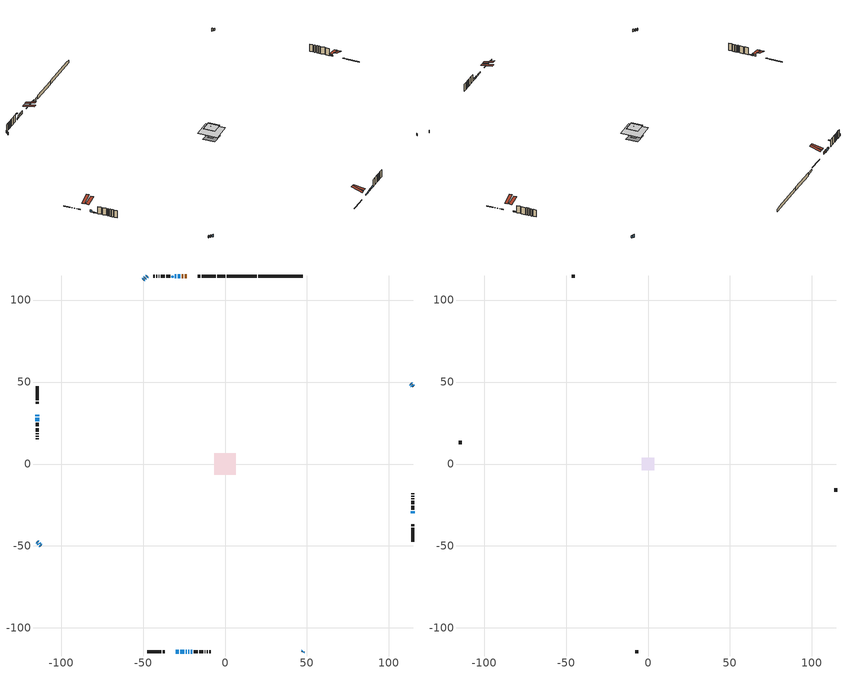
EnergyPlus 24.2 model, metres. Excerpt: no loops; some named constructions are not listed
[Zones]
conditioned space
 floor outside (Floor1 construction): -0.94,-0.94 -0.94,0.94 0.94,0.94 0.94,-0.94 z0.61
 floor outside (Floor2 construction): -0.65,-0.65 -0.65,0.65 0.65,0.65 0.65,-0.65 z0.61
 floor outside (Floor3 construction): -0.5,-0.5 -0.5,0.5 0.5,0.5 0.5,-0.5 z0.61
 floor adiabatic (AdiabaticFloorConstruction): -6.41,-6.41 -6.41,6.41 6.41,6.41 6.41,-6.41 z3.05
 floor foundation (Slab1 construction): -3.98,-3.98 -3.98,3.98 3.98,3.98 3.98,-3.98 z-1.7
 floor foundation (Slab1 construction 1): -3.26,-3.26 -3.26,3.26 3.26,3.26 3.26,-3.26 z-1.7
 floor foundation (Slab1 construction 2): -1.68,-1.68 -1.68,1.68 1.68,1.68 1.68,-1.68 z-1.01
 wall outside (RimJoist1 construction): -5.74,114.64 -14.32,114.64 / -47.49,-114.64 -38.91,-114.64 / -114.64,47.49 -114.64,38.91 / 114.64,-47.49 114.64,-38.91 z0.61:0.91
 wall outside (RimJoist3 construction): -15.24,114.64 -16.6,114.64 / -37.98,-114.64 -36.63,-114.64 / -114.64,37.98 -114.64,36.63 / 114.64,-37.98 114.64,-36.63 z0.61:0.91
 wall outside (AdiabaticWallConstruction 1): -23.2,114.64 -24.49,114.64 / -25.42,114.64 -26.35,114.64 z0.61:2.64
 wall outside (AdiabaticWallConstruction): 114.64,47.48 114.19,47.93 z0.61:2.06; -114.64,30.03 -114.64,29 / -20.88,-114.64 -19.85,-114.64 z0.61:2.13; -47.48,114.64 -47.86,114.26 / -114.64,-47.48 -114.33,-47.79 / -48.52,113.61 -48.83,113.3 / 47.48,-114.64 47.86,-114.26 / -113.68,-48.45 -113.3,-48.83 / -112.64,-49.48 -112.26,-49.86 z0.61:2.14; -49.48,112.64 -49.86,112.27 / 113.54,48.59 113.16,48.97 / -27.27,114.64 -28.8,114.64 z0.61:2.46; -29.73,114.64 -30.71,114.64 z0.61:1.6; -30.03,-114.64 -28.18,-114.64 / 114.64,-30.03 114.64,-28.78 z0.61:1.4; -27.25,-114.64 -24.78,-114.64 z0.61:1.63; -114.64,28.07 -114.64,26.09 z0.61:1.09; -23.86,-114.64 -23.3,-114.64 z0.61:1.78; -22.37,-114.64 -21.81,-114.64 z0.61:1.83
 wall outside (Wall1 construction): -33.51,114.64 -35.8,114.64 / -18.92,-114.64 -16.64,-114.64 / -114.64,25.16 -114.64,22.88 / 114.64,-27.86 114.64,-25.57 z0.61:5.49
 wall outside (Wall2 construction): -36.73,114.64 -39.08,114.64 / -15.71,-114.64 -13.35,-114.64 / -114.64,21.95 -114.64,19.59 / 114.64,-24.64 114.64,-22.29 z0.61:5.49
 wall outside (Wall3 construction): -40.01,114.64 -40.4,114.64 / -12.42,-114.64 -12.04,-114.64 / -114.64,18.66 -114.64,18.28 / 114.64,-21.36 114.64,-20.97 z0.61:5.49
 wall outside (Wall4 construction): -41.33,114.64 -41.97,114.64 / -11.11,-114.64 -10.46,-114.64 / -114.64,17.35 -114.64,16.7 / 114.64,-20.04 114.64,-19.4 z0.61:5.49
 wall outside (Wall5 construction): -42.9,114.64 -43.63,114.64 / -9.53,-114.64 -8.8,-114.64 / -114.64,15.77 -114.64,15.04 / 114.64,-18.47 114.64,-17.74 z0.61:5.49
 wall foundation (FoundationWall1 construction): 20.21,114.64,-1.7 20.21,114.64,0.61 44.76,114.64,0.61 44.76,114.64,0.26 47.49,114.64,0.26 47.49,114.64,-1.7
 wall foundation (FoundationWall2 construction): 19.28,114.64 0.99,114.64 z-1.7:0.61
 wall foundation (FoundationWall3 construction): 0.07,114.64 -4.81,114.64 z-1.01:0.16
 window (WindowConstruction): 114.64,47.49 114.19,47.93 z0.61:2.06
 window (WindowConstruction 6): -114.64,30.03 -114.64,29 z0.61:2.13
 window (WindowConstruction 7): -47.49,114.64 -47.86,114.26 z0.61:2.13
 window (WindowConstruction 8): -114.64,-47.49 -114.33,-47.79 z0.61:2.13
 window (WindowConstruction 9): -48.52,113.61 -48.83,113.3 z0.61:2.13
 window (WindowConstruction 10): -49.48,112.64 -49.86,112.27 z0.61:2.46
 window (WindowConstruction 11): 113.53,48.59 113.16,48.97 z0.61:2.46
 window (WindowConstruction 12): -27.27,114.64 -28.8,114.64 z0.61:2.46
 window (WindowConstruction 13): -29.73,114.64 -30.71,114.64 z0.61:1.59
 window (WindowConstruction 14): -30.03,-114.64 -28.18,-114.64 z0.61:1.4
 window (WindowConstruction 15): 114.64,-30.03 114.64,-28.79 z0.61:1.4
 window (WindowConstruction 1): -27.25,-114.64 -24.79,-114.64 z0.61:1.62
 window (WindowConstruction 18): -114.64,28.07 -114.64,26.09 z0.61:1.09
 window (WindowConstruction 16): -23.86,-114.64 -23.3,-114.64 z0.61:1.78
 window (WindowConstruction 17): -22.37,-114.64 -21.81,-114.64 z0.61:1.83
 window (WindowConstruction 2): 47.49,-114.64 47.86,-114.26 z0.61:2.13
 window (WindowConstruction 3): -113.68,-48.45 -113.3,-48.83 z0.61:2.13
 window (WindowConstruction 4): -112.64,-49.48 -112.27,-49.86 z0.61:2.13
 window (WindowConstruction 5): -20.88,-114.64 -19.85,-114.64 z0.61:2.13
 door (Door): -23.2,114.64 -24.49,114.64 z0.61:2.64
 door (Door 1): -25.42,114.64 -26.35,114.64 z0.61:2.64
 ceiling adiabatic (AdiabaticFloorConstruction): 6.41,-6.41 6.41,6.41 -6.41,6.41 -6.41,-6.41 z3.05
 roof outside (Roof4 construction): -0.86,0.86 -0.86,-0.86 0.86,-0.86 0.86,0.86 z5.49
 roof outside (AdiabaticRoofConstruction): -32.58,114.64,5.49 -32.58,113.74,5.79 -31.64,113.74,5.79 -31.64,114.64,5.49
 skylight (SkylightConstruction): -32.58,114.64,5.49 -32.58,113.75,5.78 -31.64,113.75,5.78 -31.64,114.64,5.49
attic - vented
 floor to conditioned space (Floor4 construction Reversed): -3.55,-3.55 -3.55,3.55 3.55,3.55 3.55,-3.55 z5.49
 floor to conditioned space (Floor5 construction Reversed): -0.71,-0.71 -0.71,0.71 0.71,0.71 0.71,-0.71 z5.49
 floor to conditioned space (Floor6 construction Reversed): -3.88,-3.88 -3.88,3.88 3.88,3.88 3.88,-3.88 z5.49
 wall outside (Wall6 construction): -44.56,114.64 -46.56,114.64 / -7.87,-114.64 -5.88,-114.64 / -114.64,14.11 -114.64,12.12 / 114.64,-16.81 114.64,-14.81 z0.61:5.49
 roof outside (Roof1 construction): -19.39,114.64,5.49 -19.39,107.59,7.84 -17.53,107.59,7.84 -17.53,114.64,5.49; -33.84,-114.64,5.49 -33.84,-107.59,7.84 -35.7,-107.59,7.84 -35.7,-114.64,5.49; -114.64,33.84,5.49 -107.59,33.84,7.84 -107.59,35.7,7.84 -114.64,35.7,5.49; 114.64,-33.84,5.49 107.59,-33.84,7.84 107.59,-35.7,7.84 114.64,-35.7,5.49
 roof outside (Roof3 construction): -22.27,114.64,5.49 -22.27,106.94,6.77 -20.32,106.94,6.77 -20.32,114.64,5.49; -30.96,-114.64,5.49 -30.96,-106.94,6.77 -32.91,-106.94,6.77 -32.91,-114.64,5.49; -114.64,30.96,5.49 -106.94,30.96,6.77 -106.94,32.91,6.77 -114.64,32.91,5.49; 114.64,-30.96,5.49 106.94,-30.96,6.77 106.94,-32.91,6.77 114.64,-32.91,5.49
[Construction]
Floor4 construction: ceiling loosefill ins, ceiling stud and cavity, gypsum board 1
Floor5 construction: ceiling loosefill ins 1, ceiling stud and cavity 1, gypsum board 1
Floor6 construction: ceiling loosefill ins, ceiling stud and cavity 2, gypsum board 1
[EnergyManagementSystem:Program]
component_loads_program: Set loads_htg_walls = 0; Set loads_htg_rim_joists = 0; Set loads_htg_foundation_walls = 0; Set loads_htg_floors = 0; Set loads_htg_slabs = 0; Set loads_htg_ceilings = 0; Set loads_htg_roofs = 0; Set loads_htg_windows_conduction = 0; Set loads_htg_windows_solar = 0; Set loads_htg_doors = 0; Set loads_htg_skylights_conduction = 0; Set loads_htg_skylights_solar = 0; Set loads_htg_internal_mass = 0; Set loads_htg_intgains = 0; Set loads_htg_lighting = 0; Set loads_htg_infil = 0; Set loads_htg_mechvent = 0; Set loads_htg_natvent = 0; Set loads_htg_whf = 0; Set loads_htg_ducts = 0; Set loads_clg_walls = 0; Set loads_clg_rim_joists = 0; Set loads_clg_foundation_walls = 0; Set loads_clg_floors = 0; Set loads_clg_slabs = 0; Set loads_clg_ceilings = 0; Set loads_clg_roofs = 0; Set loads_clg_windows_conduction = 0; Set loads_clg_windows_solar = 0; Set loads_clg_doors = 0; Set loads_clg_skylights_conduction = 0; Set loads_clg_skylights_solar = 0; Set loads_clg_internal_mass = 0; Set loads_clg_intgains = 0; Set loads_clg_lighting = 0; Set loads_clg_infil = 0; Set loads_clg_mechvent = 0; Set loads_clg_natvent = 0; Set loads_clg_whf = 0; Set loads_clg_ducts = 0; Set hr_walls = 0; Set hr_walls = hr_walls + s_conv_23 + s_ig_23 + s_sol_23 + s_lgt_23 + s_surf_23; Set hr_walls = hr_walls + s_conv_24 + s_ig_24 + s_sol_24 + s_lgt_24 + s_surf_24; Set hr_walls = hr_walls + s_conv_25 + s_ig_25 + s_sol_25 + s_lgt_25 + s_surf_25; Set hr_walls = hr_walls + s_conv_26 + s_ig_26 + s_sol_26 + s_lgt_26 + s_surf_26; Set hr_walls = hr_walls + s_conv_27 + s_ig_27 + s_sol_27 + s_lgt_27 + s_surf_27; Set hr_walls = hr_walls + s_conv_28 + s_ig_28 + s_sol_28 + s_lgt_28 + s_surf_28; Set hr_walls = hr_walls + s_conv_29 + s_ig_29 + s_sol_29 + s_lgt_29 + s_surf_29; Set hr_walls = hr_walls + s_conv_30 + s_ig_30 + s_sol_30 + s_lgt_30 + s_surf_30; Set hr_walls = hr_walls + s_conv_31 + s_ig_31 + s_sol_31 + s_lgt_31 + s_surf_31; Set hr_walls = hr_walls + s_conv_32 + s_ig_32 + s_sol_32 + s_lgt_32 + s_surf_32; Set hr_walls = hr_walls + s_conv_33 + s_ig_33 + s_sol_33 + s_lgt_33 + s_surf_33; Set hr_walls = hr_walls + s_conv_34 + s_ig_34 + s_sol_34 + s_lgt_34 + s_surf_34; Set hr_walls = hr_walls + s_conv_35 + s_ig_35 + s_sol_35 + s_lgt_35 + s_surf_35; Set hr_walls = hr_walls + s_conv_36 + s_ig_36 + s_sol_36 + s_lgt_36 + s_surf_36; Set hr_walls = hr_walls + s_conv_37 + s_ig_37 + s_sol_37 + s_lgt_37 + s_surf_37; Set hr_walls = hr_walls + s_conv_38 + s_ig_38 + s_sol_38 + s_lgt_38 + s_surf_38; Set hr_walls = hr_walls + s_conv_39 + s_ig_39 + s_sol_39 + s_lgt_39 + s_surf_39; Set hr_walls = hr_walls + s_conv_40 + s_ig_40 + s_sol_40 + s_lgt_40 + s_surf_40; Set hr_walls = hr_walls + s_conv_41 + s_ig_41 + s_sol_41 + s_lgt_41 + s_surf_41; Set hr_walls = hr_walls + s_conv_42 + s_ig_42 + s_sol_42 + s_lgt_42 + s_surf_42; Set hr_rim_joists = 0; Set hr_rim_joists = hr_rim_joists + s_conv_11 + s_ig_11 + s_sol_11 + s_lgt_11 + s_surf_11; Set hr_rim_joists = hr_rim_joists + s_conv_12 + s_ig_12 + s_sol_12 + s_lgt_12 + s_surf_12; Set hr_rim_joists = hr_rim_joists + s_conv_13 + s_ig_13 + s_sol_13 + s_lgt_13 + s_surf_13; Set hr_rim_joists = hr_rim_joists + s_conv_14 + s_ig_14 + s_sol_14 + s_lgt_14 + s_surf_14; Set hr_rim_joists = hr_rim_joists + s_conv_15 + s_ig_15 + s_sol_15 + s_lgt_15 + s_surf_15; Set hr_rim_joists = hr_rim_joists + s_conv_16 + s_ig_16 + s_sol_16 + s_lgt_16 + s_surf_16; Set hr_rim_joists = hr_rim_joists + s_conv_17 + s_ig_17 + s_sol_17 + s_lgt_17 + s_surf_17; Set hr_rim_joists = hr_rim_joists + s_conv_18 + s_ig_18 + s_sol_18 + s_lgt_18 + s_surf_18; Set hr_foundation_walls = 0; Set hr_foundation_walls = hr_foundation_walls + s_conv_6 + s_ig_6 + s_sol_6 + s_lgt_6 + s_surf_6; Set hr_foundation_walls = hr_foundation_walls + s_conv_7 + s_ig_7 + s_sol_7 + s_lgt_7 + s_surf_7; Set hr_foundation_walls = hr_foundation_walls + s_conv_8 + s_ig_8 + s_sol_8 + s_lgt_8 + s_surf_8; Set hr_floors = 0; Set hr_floors = hr_floors + s_conv + s_ig + s_sol + s_lgt + s_surf; Set hr_floors = hr_floors + s_conv_1 + s_ig_1 + s_sol_1 + s_lgt_1 + s_surf_1; Set hr_floors = hr_floors + s_conv_2 + s_ig_2 + s_sol_2 + s_lgt_2 + s_surf_2; Set hr_slabs = 0; Set hr_slabs = hr_slabs + s_conv_20 + s_ig_20 + s_sol_20 + s_lgt_20 + s_surf_20; Set hr_slabs = hr_slabs + s_conv_21 + s_ig_21 + s_sol_21 + s_lgt_21 + s_surf_21; Set hr_slabs = hr_slabs + s_conv_22 + s_ig_22 + s_sol_22 + s_lgt_22 + s_surf_22; Set hr_ceilings = 0; Set hr_ceilings = hr_ceilings + s_conv_3 + s_ig_3 + s_sol_3 + s_lgt_3 + s_surf_3; Set hr_ceilings = hr_ceilings + s_conv_4 + s_ig_4 + s_sol_4 + s_lgt_4 + s_surf_4; Set hr_ceilings = hr_ceilings + s_conv_5 + s_ig_5 + s_sol_5 + s_lgt_5 + s_surf_5; Set hr_roofs = 0; Set hr_roofs = hr_roofs + s_conv_19 + s_ig_19 + s_sol_19 + s_lgt_19 + s_surf_19; Set hr_windows_conduction = 0; Set hr_windows_conduction = hr_windows_conduction + ss_conv_2; Set hr_windows_conduction = hr_windows_conduction + ss_ig_2; Set hr_windows_conduction = hr_windows_conduction + ss_surf_2; Set hr_windows_conduction = hr_windows_conduction + ss_conv_3; Set hr_windows_conduction = hr_windows_conduction + ss_ig_3; Set hr_windows_conduction = hr_windows_conduction + ss_surf_3; Set hr_windows_conduction = hr_windows_conduction + ss_conv_4; Set hr_windows_conduction = hr_windows_conduction + ss_ig_4; Set hr_windows_conduction = hr_windows_conduction + ss_surf_4; Set hr_windows_conduction = hr_windows_conduction + ss_conv_5; Set hr_windows_conduction = hr_windows_conduction + ss_ig_5; Set hr_windows_conduction = hr_windows_conduction + ss_surf_5; Set hr_windows_conduction = hr_windows_conduction + ss_conv_6; Set hr_windows_conduction = hr_windows_conduction + ss_ig_6; Set hr_windows_conduction = hr_windows_conduction + ss_surf_6; Set hr_windows_conduction = hr_windows_conduction + ss_conv_7; Set hr_windows_conduction = hr_windows_conduction + ss_ig_7; Set hr_windows_conduction = hr_windows_conduction + ss_surf_7; Set hr_windows_conduction = hr_windows_conduction + ss_conv_8; Set hr_windows_conduction = hr_windows_conduction + ss_ig_8; Set hr_windows_conduction = hr_windows_conduction + ss_surf_8; Set hr_windows_conduction = hr_windows_conduction + ss_conv_9; Set hr_windows_conduction = hr_windows_conduction + ss_ig_9; Set hr_windows_conduction = hr_windows_conduction + ss_surf_9; Set hr_windows_conduction = hr_windows_conduction + ss_conv_10; Set hr_windows_conduction = hr_windows_conduction + ss_ig_10; Set hr_windows_conduction = hr_windows_conduction + ss_surf_10; Set hr_windows_conduction = hr_windows_conduction + ss_conv_11; Set hr_windows_conduction = hr_windows_conduction + ss_ig_11; Set hr_windows_conduction = hr_windows_conduction + ss_surf_11; Set hr_windows_conduction = hr_windows_conduction + ss_conv_12; Set hr_windows_conduction = hr_windows_conduction + ss_ig_12; Set hr_windows_conduction = hr_windows_conduction + ss_surf_12; Set hr_windows_conduction = hr_windows_conduction + ss_conv_13; Set hr_windows_conduction = hr_windows_conduction + ss_ig_13; Set hr_windows_conduction = hr_windows_conduction + ss_surf_13; Set hr_windows_conduction = hr_windows_conduction + ss_conv_15; Set hr_windows_conduction = hr_windows_conduction + ss_ig_15; Set hr_windows_conduction = hr_windows_conduction + ss_surf_15; Set hr_windows_conduction = hr_windows_conduction + ss_conv_16; Set hr_windows_conduction = hr_windows_conduction + ss_ig_16; Set hr_windows_conduction = hr_windows_conduction + ss_surf_16; Set hr_windows_conduction = hr_windows_conduction + ss_conv_17; Set hr_windows_conduction = hr_windows_conduction + ss_ig_17; Set hr_windows_conduction = hr_windows_conduction + ss_surf_17; Set hr_windows_conduction = hr_windows_conduction + ss_conv_18; Set hr_windows_conduction = hr_windows_conduction + ss_ig_18; Set hr_windows_conduction = hr_windows_conduction + ss_surf_18; Set hr_windows_conduction = hr_windows_conduction + ss_conv_19; Set hr_windows_conduction = hr_windows_conduction + ss_ig_19; Set hr_windows_conduction = hr_windows_conduction + ss_surf_19; Set hr_windows_conduction = hr_windows_conduction + ss_conv_20; Set hr_windows_conduction = hr_windows_conduction + ss_ig_20; Set hr_windows_conduction = hr_windows_conduction + ss_surf_20; Set hr_windows_conduction = hr_windows_conduction + ss_conv_21; Set hr_windows_conduction = hr_windows_conduction + ss_ig_21; Set hr_windows_conduction = hr_windows_conduction + ss_surf_21; Set hr_windows_solar = 0; Set hr_windows_solar = hr_windows_solar - ss_trans_in * ZoneTimestep * 3600 + ss_back_out * ZoneTimestep * 3600 + ss_trans_out * ZoneTimestep * 3600; Set hr_windows_solar = hr_windows_solar - ss_trans_in_1 * ZoneTimestep * 3600 + ss_back_out_1 * ZoneTimestep * 3600 + ss_trans_out_1 * ZoneTimestep * 3600; Set hr_windows_solar = hr_windows_solar - ss_trans_in_2 * ZoneTimestep * 3600 + ss_back_out_2 * ZoneTimestep * 3600 + ss_trans_out_2 * ZoneTimestep * 3600; Set hr_windows_solar = hr_windows_solar - ss_trans_in_3 * ZoneTimestep * 3600 + ss_back_out_3 * ZoneTimestep * 3600 + ss_trans_out_3 * ZoneTimestep * 3600; Set hr_windows_solar = hr_windows_solar - ss_trans_in_4 * ZoneTimestep * 3600 + ss_back_out_4 * ZoneTimestep * 3600 + ss_trans_out_4 * ZoneTimestep * 3600; Set hr_windows_solar = hr_windows_solar - ss_trans_in_5 * ZoneTimestep * 3600 + ss_back_out_5 * ZoneTimestep * 3600 + ss_trans_out_5 * ZoneTimestep * 3600; Set hr_windows_solar = hr_windows_solar - ss_trans_in_6 * ZoneTimestep * 3600 + ss_back_out_6 * ZoneTimestep * 3600 + ss_trans_out_6 * ZoneTimestep * 3600; Set hr_windows_solar = hr_windows_solar - ss_trans_in_7 * ZoneTimestep * 3600 + ss_back_out_7 * ZoneTimestep * 3600 + ss_trans_out_7 * ZoneTimestep * 3600; Set hr_windows_solar = hr_windows_solar - ss_trans_in_8 * ZoneTimestep * 3600 + ss_back_out_8 * ZoneTimestep * 3600 + ss_trans_out_8 * ZoneTimestep * 3600; Set hr_windows_solar = hr_windows_solar - ss_trans_in_9 * ZoneTimestep * 3600 + ss_back_out_9 * ZoneTimestep * 3600 + ss_trans_out_9 * ZoneTimestep * 3600; Set hr_windows_solar = hr_windows_solar - ss_trans_in_10 * ZoneTimestep * 3600 + ss_back_out_10 * ZoneTimestep * 3600 + ss_trans_out_10 * ZoneTimestep * 3600; Set hr_windows_solar = hr_windows_solar - ss_trans_in_11 * ZoneTimestep * 3600 + ss_back_out_11 * ZoneTimestep * 3600 + ss_trans_out_11 * ZoneTimestep * 3600; Set hr_windows_solar = hr_windows_solar - ss_trans_in_13 * ZoneTimestep * 3600 + ss_back_out_13 * ZoneTimestep * 3600 + ss_trans_out_13 * ZoneTimestep * 3600; Set hr_windows_solar = hr_windows_solar - ss_trans_in_14 * ZoneTimestep * 3600 + ss_back_out_14 * ZoneTimestep * 3600 + ss_trans_out_14 * ZoneTimestep * 3600; Set hr_windows_solar = hr_windows_solar - ss_trans_in_15 * ZoneTimestep * 3600 + ss_back_out_15 * ZoneTimestep * 3600 + ss_trans_out_15 * ZoneTimestep * 3600; Set hr_windows_solar = hr_windows_solar - ss_trans_in_16 * ZoneTimestep * 3600 + ss_back_out_16 * ZoneTimestep * 3600 + ss_trans_out_16 * ZoneTimestep * 3600; Set hr_windows_solar = hr_windows_solar - ss_trans_in_17 * ZoneTimestep * 3600 + ss_back_out_17 * ZoneTimestep * 3600 + ss_trans_out_17 * ZoneTimestep * 3600; Set hr_windows_solar = hr_windows_solar - ss_trans_in_18 * ZoneTimestep * 3600 + ss_back_out_18 * ZoneTimestep * 3600 + ss_trans_out_18 * ZoneTimestep * 3600; Set hr_windows_solar = hr_windows_solar - ss_trans_in_19 * ZoneTimestep * 3600 + ss_back_out_19 * ZoneTimestep * 3600 + ss_trans_out_19 * ZoneTimestep * 3600; Set hr_doors = 0; Set hr_doors = hr_doors + ss_sol; Set hr_doors = hr_doors + ss_lgt; Set hr_doors = hr_doors + ss_conv; Set hr_doors = hr_doors + ss_ig; Set hr_doors = hr_doors + ss_surf; Set hr_doors = hr_doors + ss_sol_1; Set hr_doors = hr_doors + ss_lgt_1; Set hr_doors = hr_doors + ss_conv_1; Set hr_doors = hr_doors + ss_ig_1; Set hr_doors = hr_doors + ss_surf_1; Set hr_skylights_conduction = 0; Set hr_skylights_conduction = hr_skylights_conduction + ss_conv_14; Set hr_skylights_conduction = hr_skylights_conduction + ss_ig_14; Set hr_skylights_conduction = hr_skylights_conduction + ss_surf_14; Set hr_skylights_solar = 0; Set hr_skylights_solar = hr_skylights_solar - ss_trans_in_12 * ZoneTimestep * 3600 + ss_back_out_12 * ZoneTimestep * 3600 + ss_trans_out_12 * ZoneTimestep * 3600; Set hr_internal_mass = 0; Set hr_internal_mass = hr_internal_mass + s_conv_9 + s_ig_9 + s_sol_9 + s_lgt_9 + s_surf_9; Set hr_internal_mass = hr_internal_mass + s_conv_10 + s_ig_10 + s_sol_10 + s_lgt_10 + s_surf_10; Set hr_internal_mass = hr_internal_mass + im_conv + im_ig + im_sol + im_lgt + im_surf; Set hr_internal_mass = hr_internal_mass + im_conv_1 + im_ig_1 + im_sol_1 + im_lgt_1 + im_surf_1; Set hr_intgains = 0; Set hr_intgains = hr_intgains - ig_ee_conv - ig_ee_rad - ig_ee_conv_1 - ig_ee_rad_1 - ig_ee_conv_2 - ig_ee_rad_2 - ig_ee_conv_3 - ig_ee_rad_3 - ig_ee_conv_4 - ig_ee_rad_4 - ig_ee_conv_5 - ig_ee_rad_5 - ig_ee_conv_6 - ig_ee_rad_6 - ig_oe_conv - ig_oe_rad - ig_oe_conv_1 - ig_oe_rad_1 - ig_oe_conv_2 - ig_oe_rad_2 - ig_oe_conv_3 - ig_oe_rad_3 - ig_oe_conv_4 - ig_oe_rad_4 - ig_ppl_conv - ig_ppl_rad; Set hr_lighting = 0; Set hr_lighting = hr_lighting - ig_lgt_conv - ig_lgt_rad - ig_lgt_vis; Set hr_infil = 0; Set hr_infil = hr_infil - airflow_gain + airflow_loss; Set hr_natvent = 0; Set hr_natvent = hr_natvent - airflow_gain_1 + airflow_loss_1; Set hr_whf = 0; Set hr_whf = hr_whf - airflow_gain_2 + airflow_loss_2; Set hr_mechvent = 0; Set hr_mechvent = hr_mechvent - mv_conv - mv_rad - mv_conv_1 - mv_rad_1 - mv_conv_2 - mv_rad_2 - mv_conv_3 - mv_rad_3 - mv_conv_4 - mv_rad_4 - mv_conv_5 - mv_rad_5 - mv_conv_6 - mv_rad_6; Set hr_ducts = 0; Set hr_intgains = hr_intgains + dhw_loss * (0.64*(1-dhw_rtf) + 1.0*dhw_rtf); Set htg_mode = 0; Set clg_mode = 0; If (htg_load_cond > 0); Set htg_mode = 1.0; ElseIf (clg_load_cond > 0); Set clg_mode = 1.0; Else; Set htg_season = 0; Set clg_season = 0; If ((DayOfYear >= 1) && (DayOfYear <= 365)); Set clg_season = 1; EndIf; If ((DayOfYear >= 1) && (DayOfYear <= 365)); Set htg_season = 1; EndIf; If ((airflow_gain_1 <> 0) || (airflow_loss_1 <> 0)) && (clg_season == 1); Set clg_mode = 1.0; ElseIf ((airflow_gain_2 <> 0) || (airflow_loss_2 <> 0)) && (clg_season == 1); Set clg_mode = 1.0; Else; Set Tmid_setpoint = (htg_sp_s_1 + clg_sp_s_1) / 2; If (tin_s_1 > Tmid_setpoint) && (clg_season == 1); Set clg_mode = 1.0; ElseIf (tin_s_1 < Tmid_setpoint) && (htg_season == 1); Set htg_mode = 1.0; EndIf; EndIf; EndIf; Set loads_htg_walls = loads_htg_walls + (hr_walls * htg_mode * 1); Set loads_htg_rim_joists = loads_htg_rim_joists + (hr_rim_joists * htg_mode * 1); Set loads_htg_foundation_walls = loads_htg_foundation_walls + (hr_foundation_walls * htg_mode * 1); Set loads_htg_floors = loads_htg_floors + (hr_floors * htg_mode * 1); Set loads_htg_slabs = loads_htg_slabs + (hr_slabs * htg_mode * 1); Set loads_htg_ceilings = loads_htg_ceilings + (hr_ceilings * htg_mode * 1); Set loads_htg_roofs = loads_htg_roofs + (hr_roofs * htg_mode * 1); Set loads_htg_windows_conduction = loads_htg_windows_conduction + (hr_windows_conduction * htg_mode * 1); Set loads_htg_windows_solar = loads_htg_windows_solar + (hr_windows_solar * htg_mode * 1); Set loads_htg_doors = loads_htg_doors + (hr_doors * htg_mode * 1); Set loads_htg_skylights_conduction = loads_htg_skylights_conduction + (hr_skylights_conduction * htg_mode * 1); Set loads_htg_skylights_solar = loads_htg_skylights_solar + (hr_skylights_solar * htg_mode * 1); Set loads_htg_internal_mass = loads_htg_internal_mass + (hr_internal_mass * htg_mode * 1); Set loads_htg_intgains = loads_htg_intgains + (hr_intgains * htg_mode * 1); Set loads_htg_lighting = loads_htg_lighting + (hr_lighting * htg_mode * 1); Set loads_htg_infil = loads_htg_infil + (hr_infil * htg_mode * 1); Set loads_htg_mechvent = loads_htg_mechvent + (hr_mechvent * htg_mode * 1); Set loads_htg_natvent = loads_htg_natvent + (hr_natvent * htg_mode * 1); Set loads_htg_whf = loads_htg_whf + (hr_whf * htg_mode * 1); Set loads_htg_ducts = loads_htg_ducts + (hr_ducts * htg_mode * 1); Set loads_clg_walls = loads_clg_walls + (-hr_walls * clg_mode * 1); Set loads_clg_rim_joists = loads_clg_rim_joists + (-hr_rim_joists * clg_mode * 1); Set loads_clg_foundation_walls = loads_clg_foundation_walls + (-hr_foundation_walls * clg_mode * 1); Set loads_clg_floors = loads_clg_floors + (-hr_floors * clg_mode * 1); Set loads_clg_slabs = loads_clg_slabs + (-hr_slabs * clg_mode * 1); Set loads_clg_ceilings = loads_clg_ceilings + (-hr_ceilings * clg_mode * 1); Set loads_clg_roofs = loads_clg_roofs + (-hr_roofs * clg_mode * 1); Set loads_clg_windows_conduction = loads_clg_windows_conduction + (-hr_windows_conduction * clg_mode * 1); Set loads_clg_windows_solar = loads_clg_windows_solar + (-hr_windows_solar * clg_mode * 1); Set loads_clg_doors = loads_clg_doors + (-hr_doors * clg_mode * 1); Set loads_clg_skylights_conduction = loads_clg_skylights_conduction + (-hr_skylights_conduction * clg_mode * 1); Set loads_clg_skylights_solar = loads_clg_skylights_solar + (-hr_skylights_solar * clg_mode * 1); Set loads_clg_internal_mass = loads_clg_internal_mass + (-hr_internal_mass * clg_mode * 1); Set loads_clg_intgains = loads_clg_intgains + (-hr_intgains * clg_mode * 1); Set loads_clg_lighting = loads_clg_lighting + (-hr_lighting * clg_mode * 1); Set loads_clg_infil = loads_clg_infil + (-hr_infil * clg_mode * 1); Set loads_clg_mechvent = loads_clg_mechvent + (-hr_mechvent * clg_mode * 1); Set loads_clg_natvent = loads_clg_natvent + (-hr_natvent * clg_mode * 1); Set loads_clg_whf = loads_clg_whf + (-hr_whf * clg_mode * 1); Set loads_clg_ducts = loads_clg_ducts + (-hr_ducts * clg_mode * 1)
natural_vent_program: Set Tin = tin_s; Set Tout = tout_s; Set Wout = out_wt_s; Set Pbar = out_pb_s; Set Phiout = (@RhFnTdbWPb Tout Wout Pbar); Set MaxHR = 0.0115; Set Tnvsp = (htg_sp_s + clg_sp_s) / 2; Set NVavail = natural_vent_s; Set ClgSsnAvail = cool_season; Set Qnv = 0; Set Qwhf = 0; Set whole_house_fan_mix_act = 0; Set whole_house_fan_act = 0; If ((Wout < MaxHR) && (Tin > Tout) && (Tin > Tnvsp) && (ClgSsnAvail > 0)); Set WHF_Flow = 0; Set Adj = (Tin-Tnvsp)/(Tin-Tout); Set Adj = (@Min Adj 1); Set Adj = (@Max Adj 0); If (WHF_Flow > 0); Set Qwhf = WHF_Flow*Adj; Set whole_house_fan_mix_act = WHF_Flow*Adj; Set WHF_W = 0; Set whole_house_fan_act = WHF_W*Adj; ElseIf (NVavail > 0); Set NVArea = 0.0; Set Cs = 0.0001925188051498037; Set Cw = 3.2481247759994415e-05; Set Tdiff = Tin-Tout; Set dT = (@Abs Tdiff); Set Vwind = site_vw_s; Set SGNV = NVArea*Adj*((((Cs*dT)+(Cw*(Vwind^2)))^0.5)/1000); Set MaxNV = 3.693890162656513; Set Qnv = (@Min SGNV MaxNV); EndIf; EndIf; Set natural_vent_flow_act = Qnv; Set whole_house_fan_flow_act = Qwhf; Set natural_vent_program_Qnv = Qnv; Set natural_vent_program_Qwhf = Qwhf
total_airflows_program: Set total_infil_flow_rate = 0; Set total_mechvent_flow_rate = 0; Set total_natvent_flow_rate = 0; Set total_whf_flow_rate = 0; Set total_infil_flow_rate = total_infil_flow_rate + (infil_program_Qinf * 1); Set total_mechvent_flow_rate = total_mechvent_flow_rate + (infil_program_Qfan * 1); Set total_natvent_flow_rate = total_natvent_flow_rate + (natural_vent_program_Qnv * 1); Set total_whf_flow_rate = total_whf_flow_rate + (natural_vent_program_Qwhf * 1)
total_loads_program: Set loads_htg_tot = 0; Set loads_clg_tot = 0; If htg_load_cond > 0; Set loads_htg_tot = loads_htg_tot + (htg_load_cond - clg_load_cond) * 1.0; EndIf; Set loads_htg_tot = (@Max loads_htg_tot 0); If clg_load_cond > 0; Set loads_clg_tot = loads_clg_tot + (clg_load_cond - htg_load_cond) * 1.0; EndIf; Set loads_clg_tot = (@Max loads_clg_tot 0)
unit_heater_supply_fan_disaggregate_program: Set unit_heater_supply_fan_primary_htg = 0; If unit_heater_htg_coil_s > 0; Set unit_heater_supply_fan_primary_htg = unit_heater_supply_fan_s; EndIf
unmet_hours_program: Set htg_unmet_hours = 0; Set clg_unmet_hours = 0; Set unit_htg_unmet_hours = 0; If ((DayOfYear >= 1) && (DayOfYear <= 365)); Set unit_htg_unmet_hours = unit_htg_unmet_hours + conditioned_space_htg_unmet_s; If unit_htg_unmet_hours > htg_unmet_hours; Set htg_unmet_hours = unit_htg_unmet_hours; EndIf; EndIf; Set unit_clg_unmet_hours = 0; If ((DayOfYear >= 1) && (DayOfYear <= 365)); Set unit_clg_unmet_hours = unit_clg_unmet_hours + conditioned_space_clg_unmet_s; If unit_clg_unmet_hours > clg_unmet_hours; Set clg_unmet_hours = unit_clg_unmet_hours; EndIf; EndIf
water_heater_EC_adj: If WarmupFlag == 0; Set dhw_e_cons = water_heater_energy + water_heater_on_cycle_parasitic + water_heater_off_cycle_parasitic; Set water_heater_ec_adj_act = 0.0 * dhw_e_cons / 1; EndIf
[EnergyManagementSystem:ProgramCallingManager]
central_ac_and_furnace_supply_fan_disaggregate_program_calling_manager: EndOfSystemTimestepBeforeHVACReporting; central_ac_and_furnace_supply_fan_disaggregate_program
central_ac_and_furnace_supply_fan_disaggregate_program_calling_manager 1: EndOfSystemTimestepBeforeHVACReporting; central_ac_and_furnace_supply_fan_disaggregate_program_1
component_loads_program_calling_manager: EndOfZoneTimestepAfterZoneReporting; component_loads_program
fridge_schedule_program_calling_manager: BeginZoneTimestepAfterInitHeatBalance; fridge_schedule_program
infil_program_calling_manager: BeginZoneTimestepAfterInitHeatBalance; infil_program
natural_vent_program_calling_manager: BeginZoneTimestepAfterInitHeatBalance; natural_vent_program
total_airflows_program_calling_manager: EndOfZoneTimestepAfterZoneReporting; total_airflows_program
total_loads_program_calling_manager: EndOfZoneTimestepAfterZoneReporting; total_loads_program
unit_heater_supply_fan_disaggregate_program_calling_manager: EndOfSystemTimestepBeforeHVACReporting; unit_heater_supply_fan_disaggregate_program
unmet_hours_program_calling_manager: EndOfZoneTimestepBeforeZoneReporting; unmet_hours_program
water_heater_EC_adj_ProgramManager: EndOfSystemTimestepBeforeHVACReporting; water_heater_EC_adj
[EnergyManagementSystem:OutputVariable] Type of Data in Variable=Summed
Name | EMS Variable | Update Frequency | EMS Program or Subroutine | Units
central ac and furnace supply fan disaggregate clg | central_ac_and_furnace_supply_fan_clg | SystemTimestep | central_ac_and_furnace_supply_fan_disaggregate_program | J
central ac and furnace supply fan disaggregate htg primary | central_ac_and_furnace_supply_fan_primary_htg | SystemTimestep | central_ac_and_furnace_supply_fan_disaggregate_program_1 | J
unit heater supply fan disaggregate htg primary | unit_heater_supply_fan_primary_htg | SystemTimestep | unit_heater_supply_fan_disaggregate_program | J
loads_htg_tot_peakload_outvar; loads_htg_tot_annual_outvar; Energy Management System Output Variable 1; Energy Management System Output Variable 45 | loads_htg_tot | ZoneTimestep | total_loads_program | J
loads_clg_tot_peakload_outvar; loads_clg_tot_annual_outvar; Energy Management System Output Variable 2; Energy Management System Output Variable 46 | loads_clg_tot | ZoneTimestep | total_loads_program | J
htg_unmet_hours_annual_outvar; Energy Management System Output Variable 3 | htg_unmet_hours | ZoneTimestep | unmet_hours_program | hr
clg_unmet_hours_annual_outvar; Energy Management System Output Variable 4 | clg_unmet_hours | ZoneTimestep | unmet_hours_program | hr
loads_htg_roofs_annual_outvar; Energy Management System Output Variable 5 | loads_htg_roofs | ZoneTimestep | component_loads_program | J
loads_htg_ceilings_annual_outvar; Energy Management System Output Variable 6 | loads_htg_ceilings | ZoneTimestep | component_loads_program | J
loads_htg_walls_annual_outvar; Energy Management System Output Variable 7 | loads_htg_walls | ZoneTimestep | component_loads_program | J
loads_htg_rim_joists_annual_outvar; Energy Management System Output Variable 8 | loads_htg_rim_joists | ZoneTimestep | component_loads_program | J
loads_htg_foundation_walls_annual_outvar; Energy Management System Output Variable 9 | loads_htg_foundation_walls | ZoneTimestep | component_loads_program | J
loads_htg_doors_annual_outvar; Energy Management System Output Variable 10 | loads_htg_doors | ZoneTimestep | component_loads_program | J
loads_htg_windows_conduction_annual_outvar; Energy Management System Output Variable 11 | loads_htg_windows_conduction | ZoneTimestep | component_loads_program | J
loads_htg_windows_solar_annual_outvar; Energy Management System Output Variable 12 | loads_htg_windows_solar | ZoneTimestep | component_loads_program | J
loads_htg_skylights_conduction_annual_outvar; Energy Management System Output Variable 13 | loads_htg_skylights_conduction | ZoneTimestep | component_loads_program | J
loads_htg_skylights_solar_annual_outvar; Energy Management System Output Variable 14 | loads_htg_skylights_solar | ZoneTimestep | component_loads_program | J
loads_htg_floors_annual_outvar; Energy Management System Output Variable 15 | loads_htg_floors | ZoneTimestep | component_loads_program | J
loads_htg_slabs_annual_outvar; Energy Management System Output Variable 16 | loads_htg_slabs | ZoneTimestep | component_loads_program | J
loads_htg_internal_mass_annual_outvar; Energy Management System Output Variable 17 | loads_htg_internal_mass | ZoneTimestep | component_loads_program | J
loads_htg_infil_annual_outvar; Energy Management System Output Variable 18 | loads_htg_infil | ZoneTimestep | component_loads_program | J
loads_htg_natvent_annual_outvar; Energy Management System Output Variable 19 | loads_htg_natvent | ZoneTimestep | component_loads_program | J
loads_htg_mechvent_annual_outvar; Energy Management System Output Variable 20 | loads_htg_mechvent | ZoneTimestep | component_loads_program | J
loads_htg_whf_annual_outvar; Energy Management System Output Variable 21 | loads_htg_whf | ZoneTimestep | component_loads_program | J
loads_htg_ducts_annual_outvar; Energy Management System Output Variable 22 | loads_htg_ducts | ZoneTimestep | component_loads_program | J
loads_htg_intgains_annual_outvar; Energy Management System Output Variable 23 | loads_htg_intgains | ZoneTimestep | component_loads_program | J
loads_htg_lighting_annual_outvar; Energy Management System Output Variable 24 | loads_htg_lighting | ZoneTimestep | component_loads_program | J
loads_clg_roofs_annual_outvar; Energy Management System Output Variable 25 | loads_clg_roofs | ZoneTimestep | component_loads_program | J
loads_clg_ceilings_annual_outvar; Energy Management System Output Variable 26 | loads_clg_ceilings | ZoneTimestep | component_loads_program | J
loads_clg_walls_annual_outvar; Energy Management System Output Variable 27 | loads_clg_walls | ZoneTimestep | component_loads_program | J
loads_clg_rim_joists_annual_outvar; Energy Management System Output Variable 28 | loads_clg_rim_joists | ZoneTimestep | component_loads_program | J
loads_clg_foundation_walls_annual_outvar; Energy Management System Output Variable 29 | loads_clg_foundation_walls | ZoneTimestep | component_loads_program | J
loads_clg_doors_annual_outvar; Energy Management System Output Variable 30 | loads_clg_doors | ZoneTimestep | component_loads_program | J
loads_clg_windows_conduction_annual_outvar; Energy Management System Output Variable 31 | loads_clg_windows_conduction | ZoneTimestep | component_loads_program | J
loads_clg_windows_solar_annual_outvar; Energy Management System Output Variable 32 | loads_clg_windows_solar | ZoneTimestep | component_loads_program | J
loads_clg_skylights_conduction_annual_outvar; Energy Management System Output Variable 33 | loads_clg_skylights_conduction | ZoneTimestep | component_loads_program | J
loads_clg_skylights_solar_annual_outvar; Energy Management System Output Variable 34 | loads_clg_skylights_solar | ZoneTimestep | component_loads_program | J
loads_clg_floors_annual_outvar; Energy Management System Output Variable 35 | loads_clg_floors | ZoneTimestep | component_loads_program | J
loads_clg_slabs_annual_outvar; Energy Management System Output Variable 36 | loads_clg_slabs | ZoneTimestep | component_loads_program | J
loads_clg_internal_mass_annual_outvar; Energy Management System Output Variable 37 | loads_clg_internal_mass | ZoneTimestep | component_loads_program | J
loads_clg_infil_annual_outvar; Energy Management System Output Variable 38 | loads_clg_infil | ZoneTimestep | component_loads_program | J
loads_clg_natvent_annual_outvar; Energy Management System Output Variable 39 | loads_clg_natvent | ZoneTimestep | component_loads_program | J
loads_clg_mechvent_annual_outvar; Energy Management System Output Variable 40 | loads_clg_mechvent | ZoneTimestep | component_loads_program | J
loads_clg_whf_annual_outvar; Energy Management System Output Variable 41 | loads_clg_whf | ZoneTimestep | component_loads_program | J
loads_clg_ducts_annual_outvar; Energy Management System Output Variable 42 | loads_clg_ducts | ZoneTimestep | component_loads_program | J
loads_clg_intgains_annual_outvar; Energy Management System Output Variable 43 | loads_clg_intgains | ZoneTimestep | component_loads_program | J
loads_clg_lighting_annual_outvar; Energy Management System Output Variable 44 | loads_clg_lighting | ZoneTimestep | component_loads_program | J
[Schedule:Day:Interval]
interior lighting schedule day: No, 01:00, 0.108182, 04:00, 0.0901515, 05:00, 0.0991667, 06:00, 0.162273, 07:00, 0.270455, 08:00, 0.342576, 10:00, 0.369621, 11:00, 0.351591, 12:00, 0.333561, 13:00, 0.324545, 14:00, 0.31553, 15:00, 0.333561, 16:00, 0.369621, 17:00, 0.450758, 18:00, 0.585985, 19:00, 0.775303, 20:00, 0.955606, 21:00, 0.991667, 22:00, 0.712197, 23:00, 0.360606, 24:00, 0.162273
interior lighting schedule day 1: No, 01:00, 0.100909, 04:00, 0.0840909, 05:00, 0.0925, 06:00, 0.151364, 07:00, 0.252273, 08:00, 0.319545, 10:00, 0.344773, 11:00, 0.327955, 12:00, 0.311136, 13:00, 0.302727, 14:00, 0.294318, 15:00, 0.311136, 16:00, 0.344773, 17:00, 0.420455, 18:00, 0.546591, 19:00, 0.723182, 20:00, 0.891364, 21:00, 0.925, 22:00, 0.664318, 23:00, 0.336364, 24:00, 0.151364
interior lighting schedule day 2: No, 01:00, 0.0927273, 04:00, 0.0772727, 05:00, 0.085, 06:00, 0.139091, 07:00, 0.231818, 08:00, 0.293636, 10:00, 0.316818, 11:00, 0.301364, 12:00, 0.285909, 13:00, 0.278182, 14:00, 0.270455, 15:00, 0.285909, 16:00, 0.316818, 17:00, 0.386364, 18:00, 0.502273, 19:00, 0.664545, 20:00, 0.819091, 21:00, 0.85, 22:00, 0.610455, 23:00, 0.309091, 24:00, 0.139091
interior lighting schedule day 3: No, 01:00, 0.0845455, 04:00, 0.0704545, 05:00, 0.0775, 06:00, 0.126818, 07:00, 0.211364, 08:00, 0.267727, 10:00, 0.288864, 11:00, 0.274773, 12:00, 0.260682, 13:00, 0.253636, 14:00, 0.246591, 15:00, 0.260682, 16:00, 0.288864, 17:00, 0.352273, 18:00, 0.457955, 19:00, 0.605909, 20:00, 0.746818, 21:00, 0.775, 22:00, 0.556591, 23:00, 0.281818, 24:00, 0.126818
interior lighting schedule day 4: No, 01:00, 0.0763636, 04:00, 0.0636364, 05:00, 0.07, 06:00, 0.114545, 07:00, 0.190909, 08:00, 0.241818, 10:00, 0.260909, 11:00, 0.248182, 12:00, 0.235455, 13:00, 0.229091, 14:00, 0.222727, 15:00, 0.235455, 16:00, 0.260909, 17:00, 0.318182, 18:00, 0.413636, 19:00, 0.547273, 20:00, 0.674545, 21:00, 0.7, 22:00, 0.502727, 23:00, 0.254545, 24:00, 0.114545
interior lighting schedule day 5: No, 01:00, 0.0727273, 04:00, 0.0606061, 05:00, 0.0666667, 06:00, 0.109091, 07:00, 0.181818, 08:00, 0.230303, 10:00, 0.248485, 11:00, 0.236364, 12:00, 0.224242, 13:00, 0.218182, 14:00, 0.212121, 15:00, 0.224242, 16:00, 0.248485, 17:00, 0.30303, 18:00, 0.393939, 19:00, 0.521212, 20:00, 0.642424, 21:00, 0.666667, 22:00, 0.478788, 23:00, 0.242424, 24:00, 0.109091
interior lighting schedule day 6: No, 01:00, 0.0745455, 04:00, 0.0621212, 05:00, 0.0683333, 06:00, 0.111818, 07:00, 0.186364, 08:00, 0.236061, 10:00, 0.254697, 11:00, 0.242273, 12:00, 0.229848, 13:00, 0.223636, 14:00, 0.217424, 15:00, 0.229848, 16:00, 0.254697, 17:00, 0.310606, 18:00, 0.403788, 19:00, 0.534242, 20:00, 0.658485, 21:00, 0.683333, 22:00, 0.490758, 23:00, 0.248485, 24:00, 0.111818
interior lighting schedule day 7: No, 01:00, 0.08, 04:00, 0.0666667, 05:00, 0.0733333, 06:00, 0.12, 07:00, 0.2, 08:00, 0.253333, 10:00, 0.273333, 11:00, 0.26, 12:00, 0.246667, 13:00, 0.24, 14:00, 0.233333, 15:00, 0.246667, 16:00, 0.273333, 17:00, 0.333333, 18:00, 0.433333, 19:00, 0.573333, 20:00, 0.706667, 21:00, 0.733333, 22:00, 0.526667, 23:00, 0.266667, 24:00, 0.12
interior lighting schedule day 8: No, 01:00, 0.0890909, 04:00, 0.0742424, 05:00, 0.0816667, 06:00, 0.133636, 07:00, 0.222727, 08:00, 0.282121, 10:00, 0.304394, 11:00, 0.289545, 12:00, 0.274697, 13:00, 0.267273, 14:00, 0.259848, 15:00, 0.274697, 16:00, 0.304394, 17:00, 0.371212, 18:00, 0.482576, 19:00, 0.638485, 20:00, 0.78697, 21:00, 0.816667, 22:00, 0.586515, 23:00, 0.29697, 24:00, 0.133636
interior lighting schedule day 9: No, 01:00, 0.0972727, 04:00, 0.0810606, 05:00, 0.0891667, 06:00, 0.145909, 07:00, 0.243182, 08:00, 0.30803, 10:00, 0.332348, 11:00, 0.316136, 12:00, 0.299924, 13:00, 0.291818, 14:00, 0.283712, 15:00, 0.299924, 16:00, 0.332348, 17:00, 0.405303, 18:00, 0.526894, 19:00, 0.697121, 20:00, 0.859242, 21:00, 0.891667, 22:00, 0.640379, 23:00, 0.324242, 24:00, 0.145909
interior lighting schedule day 10: No, 01:00, 0.105455, 04:00, 0.0878788, 05:00, 0.0966667, 06:00, 0.158182, 07:00, 0.263636, 08:00, 0.333939, 10:00, 0.360303, 11:00, 0.342727, 12:00, 0.325152, 13:00, 0.316364, 14:00, 0.307576, 15:00, 0.325152, 16:00, 0.360303, 17:00, 0.439394, 18:00, 0.571212, 19:00, 0.755758, 20:00, 0.931515, 21:00, 0.966667, 22:00, 0.694242, 23:00, 0.351515, 24:00, 0.158182
interior lighting schedule day 11: No, 01:00, 0.109091, 04:00, 0.0909091, 05:00, 0.1, 06:00, 0.163636, 07:00, 0.272727, 08:00, 0.345455, 10:00, 0.372727, 11:00, 0.354545, 12:00, 0.336364, 13:00, 0.327273, 14:00, 0.318182, 15:00, 0.336364, 16:00, 0.372727, 17:00, 0.454545, 18:00, 0.590909, 19:00, 0.781818, 20:00, 0.963636, 21:00, 1, 22:00, 0.718182, 23:00, 0.363636, 24:00, 0.163636
interior lighting schedule default day; occupants schedule default day; clothes dryer schedule default day; cooking range schedule default day; mech vent bath fan 0 schedule default day; mech vent bath fan 1 schedule default day; mech vent range fan 0 schedule default day; misc plug loads schedule default day; general water use schedule default day; clothes dryer exhaust 0 schedule default day; cooling season schedule day; cooling season schedule day 2; cooling season schedule default day; exterior lighting schedule default day; natural vent schedule default day: No, 24:00, 0
occupants schedule day: No, 05:00, 0.426829, 06:00, 0.719512, 07:00, 1, 08:00, 0.670732, 09:00, 0.329268, 14:00, 0.170732, 15:00, 0.231707, 16:00, 0.329268, 17:00, 0.5, 18:00, 0.670732, 19:00, 0.829268, 21:00, 1, 22:00, 0.853659, 23:00, 0.646341, 24:00, 0.426829
clothes dryer schedule day; clothes dryer exhaust 0 schedule day: No, 01:00, 0.123457, 02:00, 0.0740741, 03:00, 0.0493827, 04:00, 0.0246914, 05:00, 0.0493827, 06:00, 0.0740741, 07:00, 0.197531, 08:00, 0.395062, 09:00, 0.592593, 10:00, 0.839506, 11:00, 0.962963, 12:00, 1, 13:00, 0.91358, 14:00, 0.82716, 15:00, 0.716049, 16:00, 0.753086, 17:00, 0.679012, 18:00, 0.666667, 20:00, 0.62963, 21:00, 0.641975, 22:00, 0.666667, 23:00, 0.54321, 24:00, 0.296296
cooking range schedule day: No, 05:00, 0.0597015, 06:00, 0.11194, 07:00, 0.171642, 08:00, 0.291045, 11:00, 0.343284, 12:00, 0.402985, 13:00, 0.462687, 14:00, 0.343284, 15:00, 0.291045, 16:00, 0.402985, 17:00, 0.567164, 18:00, 1, 19:00, 0.850746, 20:00, 0.432836, 21:00, 0.291045, 22:00, 0.231343, 23:00, 0.171642, 24:00, 0.11194
mech vent bath fan 0 schedule day; mech vent bath fan 1 schedule day: No, 07:00, 0, 08:00, 1, 09:00, 0.2, 24:00, 0
mech vent range fan 0 schedule day: No, 18:00, 0, 19:00, 1, 20:00, 0.2, 24:00, 0
misc plug loads schedule day: No, 06:00, 0.705882, 07:00, 0.745098, 08:00, 0.803922, 15:00, 0.823529, 16:00, 0.862745, 17:00, 0.921569, 18:00, 0.980392, 19:00, 1, 20:00, 0.980392, 21:00, 0.941176, 22:00, 0.862745, 23:00, 0.784314, 24:00, 0.72549
general water use schedule day: No, 01:00, 0.315068, 03:00, 0.287671, 04:00, 0.342466, 05:00, 0.369863, 06:00, 0.520548, 07:00, 0.60274, 08:00, 0.534247, 10:00, 0.506849, 11:00, 0.465753, 14:00, 0.479452, 15:00, 0.534247, 16:00, 0.589041, 17:00, 0.69863, 18:00, 0.876712, 19:00, 0.890411, 20:00, 0.986301, 21:00, 1, 22:00, 0.863014, 23:00, 0.616438, 24:00, 0.465753
cooling season schedule day 1: No, 24:00, 1
exterior lighting schedule day: No, 01:00, 0.566667, 03:00, 0.524167, 05:00, 0.495833, 06:00, 0.5525, 07:00, 0.623333, 08:00, 0.580833, 09:00, 0.439167, 10:00, 0.354167, 12:00, 0.34, 13:00, 0.354167, 14:00, 0.396667, 15:00, 0.425, 16:00, 0.495833, 17:00, 0.623333, 18:00, 0.793333, 19:00, 0.906667, 20:00, 0.963333, 21:00, 0.991667, 22:00, 0.920833, 23:00, 0.793333, 24:00, 0.665833
exterior lighting schedule day 1: No, 01:00, 0.528571, 03:00, 0.488929, 05:00, 0.4625, 06:00, 0.515357, 07:00, 0.581429, 08:00, 0.541786, 09:00, 0.409643, 10:00, 0.330357, 12:00, 0.317143, 13:00, 0.330357, 14:00, 0.37, 15:00, 0.396429, 16:00, 0.4625, 17:00, 0.581429, 18:00, 0.74, 19:00, 0.845714, 20:00, 0.898571, 21:00, 0.925, 22:00, 0.858929, 23:00, 0.74, 24:00, 0.621071
exterior lighting schedule day 10: No, 01:00, 0.552381, 03:00, 0.510952, 05:00, 0.483333, 06:00, 0.538571, 07:00, 0.607619, 08:00, 0.56619, 09:00, 0.428095, 10:00, 0.345238, 12:00, 0.331429, 13:00, 0.345238, 14:00, 0.386667, 15:00, 0.414286, 16:00, 0.483333, 17:00, 0.607619, 18:00, 0.773333, 19:00, 0.88381, 20:00, 0.939048, 21:00, 0.966667, 22:00, 0.897619, 23:00, 0.773333, 24:00, 0.649048
exterior lighting schedule day 11: No, 01:00, 0.571429, 03:00, 0.528571, 05:00, 0.5, 06:00, 0.557143, 07:00, 0.628571, 08:00, 0.585714, 09:00, 0.442857, 10:00, 0.357143, 12:00, 0.342857, 13:00, 0.357143, 14:00, 0.4, 15:00, 0.428571, 16:00, 0.5, 17:00, 0.628571, 18:00, 0.8, 19:00, 0.914286, 20:00, 0.971429, 21:00, 1, 22:00, 0.928571, 23:00, 0.8, 24:00, 0.671429
exterior lighting schedule day 2: No, 01:00, 0.485714, 03:00, 0.449286, 05:00, 0.425, 06:00, 0.473571, 07:00, 0.534286, 08:00, 0.497857, 09:00, 0.376429, 10:00, 0.303571, 12:00, 0.291429, 13:00, 0.303571, 14:00, 0.34, 15:00, 0.364286, 16:00, 0.425, 17:00, 0.534286, 18:00, 0.68, 19:00, 0.777143, 20:00, 0.825714, 21:00, 0.85, 22:00, 0.789286, 23:00, 0.68, 24:00, 0.570714
exterior lighting schedule day 3: No, 01:00, 0.442857, 03:00, 0.409643, 05:00, 0.3875, 06:00, 0.431786, 07:00, 0.487143, 08:00, 0.453929, 09:00, 0.343214, 10:00, 0.276786, 12:00, 0.265714, 13:00, 0.276786, 14:00, 0.31, 15:00, 0.332143, 16:00, 0.3875, 17:00, 0.487143, 18:00, 0.62, 19:00, 0.708571, 20:00, 0.752857, 21:00, 0.775, 22:00, 0.719643, 23:00, 0.62, 24:00, 0.520357
exterior lighting schedule day 4: No, 01:00, 0.4, 03:00, 0.37, 05:00, 0.35, 06:00, 0.39, 07:00, 0.44, 08:00, 0.41, 09:00, 0.31, 10:00, 0.25, 12:00, 0.24, 13:00, 0.25, 14:00, 0.28, 15:00, 0.3, 16:00, 0.35, 17:00, 0.44, 18:00, 0.56, 19:00, 0.64, 20:00, 0.68, 21:00, 0.7, 22:00, 0.65, 23:00, 0.56, 24:00, 0.47
exterior lighting schedule day 5: No, 01:00, 0.380952, 03:00, 0.352381, 05:00, 0.333333, 06:00, 0.371429, 07:00, 0.419048, 08:00, 0.390476, 09:00, 0.295238, 10:00, 0.238095, 12:00, 0.228571, 13:00, 0.238095, 14:00, 0.266667, 15:00, 0.285714, 16:00, 0.333333, 17:00, 0.419048, 18:00, 0.533333, 19:00, 0.609524, 20:00, 0.647619, 21:00, 0.666667, 22:00, 0.619048, 23:00, 0.533333, 24:00, 0.447619
exterior lighting schedule day 6: No, 01:00, 0.390476, 03:00, 0.36119, 05:00, 0.341667, 06:00, 0.380714, 07:00, 0.429524, 08:00, 0.400238, 09:00, 0.302619, 10:00, 0.244048, 12:00, 0.234286, 13:00, 0.244048, 14:00, 0.273333, 15:00, 0.292857, 16:00, 0.341667, 17:00, 0.429524, 18:00, 0.546667, 19:00, 0.624762, 20:00, 0.66381, 21:00, 0.683333, 22:00, 0.634524, 23:00, 0.546667, 24:00, 0.45881
exterior lighting schedule day 7: No, 01:00, 0.419048, 03:00, 0.387619, 05:00, 0.366667, 06:00, 0.408571, 07:00, 0.460952, 08:00, 0.429524, 09:00, 0.324762, 10:00, 0.261905, 12:00, 0.251429, 13:00, 0.261905, 14:00, 0.293333, 15:00, 0.314286, 16:00, 0.366667, 17:00, 0.460952, 18:00, 0.586667, 19:00, 0.670476, 20:00, 0.712381, 21:00, 0.733333, 22:00, 0.680952, 23:00, 0.586667, 24:00, 0.492381
exterior lighting schedule day 8: No, 01:00, 0.466667, 03:00, 0.431667, 05:00, 0.408333, 06:00, 0.455, 07:00, 0.513333, 08:00, 0.478333, 09:00, 0.361667, 10:00, 0.291667, 12:00, 0.28, 13:00, 0.291667, 14:00, 0.326667, 15:00, 0.35, 16:00, 0.408333, 17:00, 0.513333, 18:00, 0.653333, 19:00, 0.746667, 20:00, 0.793333, 21:00, 0.816667, 22:00, 0.758333, 23:00, 0.653333, 24:00, 0.548333
exterior lighting schedule day 9: No, 01:00, 0.509524, 03:00, 0.47131, 05:00, 0.445833, 06:00, 0.496786, 07:00, 0.560476, 08:00, 0.522262, 09:00, 0.394881, 10:00, 0.318452, 12:00, 0.305714, 13:00, 0.318452, 14:00, 0.356667, 15:00, 0.382143, 16:00, 0.445833, 17:00, 0.560476, 18:00, 0.713333, 19:00, 0.815238, 20:00, 0.86619, 21:00, 0.891667, 22:00, 0.827976, 23:00, 0.713333, 24:00, 0.59869
[Schedule:Week:Daily]
mech vent range fan 0 schedule Week Rule - Jan1-Dec31: mech vent range fan 0 schedule day, mech vent range fan 0 schedule day, mech vent range fan 0 schedule day, mech vent range fan 0 schedule day, mech vent range fan 0 schedule day, mech vent range fan 0 schedule day, mech vent range fan 0 schedule day, mech vent range fan 0 schedule default day, mech vent range fan 0 schedule default day, mech vent range fan 0 schedule default day, mech vent range fan 0 schedule default day, mech vent range fan 0 schedule default day
misc plug loads schedule Week Rule - Jan1-Dec31: misc plug loads schedule day, misc plug loads schedule day, misc plug loads schedule day, misc plug loads schedule day, misc plug loads schedule day, misc plug loads schedule day, misc plug loads schedule day, misc plug loads schedule default day, misc plug loads schedule default day, misc plug loads schedule default day, misc plug loads schedule default day, misc plug loads schedule default day
general water use schedule Week Rule - Jan1-Dec31: general water use schedule day, general water use schedule day, general water use schedule day, general water use schedule day, general water use schedule day, general water use schedule day, general water use schedule day, general water use schedule default day, general water use schedule default day, general water use schedule default day, general water use schedule default day, general water use schedule default day
clothes dryer exhaust 0 schedule Week Rule - Jan1-Dec31: clothes dryer exhaust 0 schedule day, clothes dryer exhaust 0 schedule day, clothes dryer exhaust 0 schedule day, clothes dryer exhaust 0 schedule day, clothes dryer exhaust 0 schedule day, clothes dryer exhaust 0 schedule day, clothes dryer exhaust 0 schedule day, clothes dryer exhaust 0 schedule default day, clothes dryer exhaust 0 schedule default day, clothes dryer exhaust 0 schedule default day, clothes dryer exhaust 0 schedule default day, clothes dryer exhaust 0 schedule default day
cooling season schedule Week Rule - Jan1-May26: cooling season schedule day, cooling season schedule day, cooling season schedule day, cooling season schedule day, cooling season schedule day, cooling season schedule day, cooling season schedule day, cooling season schedule default day, cooling season schedule default day, cooling season schedule default day, cooling season schedule default day, cooling season schedule default day
cooling season schedule Week Rule - May27-Jun2: cooling season schedule day, cooling season schedule day, cooling season schedule day, cooling season schedule day, cooling season schedule day, cooling season schedule day 1, cooling season schedule day 1, cooling season schedule default day, cooling season schedule default day, cooling season schedule default day, cooling season schedule default day, cooling season schedule default day
cooling season schedule Week Rule - Jun3-Aug25: cooling season schedule day 1, cooling season schedule day 1, cooling season schedule day 1, cooling season schedule day 1, cooling season schedule day 1, cooling season schedule day 1, cooling season schedule day 1, cooling season schedule default day, cooling season schedule default day, cooling season schedule default day, cooling season schedule default day, cooling season schedule default day
cooling season schedule Week Rule - Aug26-Sep1: cooling season schedule day 1, cooling season schedule day 1, cooling season schedule day 1, cooling season schedule day 1, cooling season schedule day 1, cooling season schedule day 1, cooling season schedule day 2, cooling season schedule default day, cooling season schedule default day, cooling season schedule default day, cooling season schedule default day, cooling season schedule default day
cooling season schedule Week Rule - Sep2-Dec31: cooling season schedule day 2, cooling season schedule day 2, cooling season schedule day 2, cooling season schedule day 2, cooling season schedule day 2, cooling season schedule day 2, cooling season schedule day 2, cooling season schedule default day, cooling season schedule default day, cooling season schedule default day, cooling season schedule default day, cooling season schedule default day
exterior lighting schedule Week Rule - Jan1-Jan27: exterior lighting schedule day, exterior lighting schedule day, exterior lighting schedule day, exterior lighting schedule day, exterior lighting schedule day, exterior lighting schedule day, exterior lighting schedule day, exterior lighting schedule default day, exterior lighting schedule default day, exterior lighting schedule default day, exterior lighting schedule default day, exterior lighting schedule default day
exterior lighting schedule Week Rule - Jan28-Feb3: exterior lighting schedule day, exterior lighting schedule day, exterior lighting schedule day, exterior lighting schedule day, exterior lighting schedule day 1, exterior lighting schedule day 1, exterior lighting schedule day 1, exterior lighting schedule default day, exterior lighting schedule default day, exterior lighting schedule default day, exterior lighting schedule default day, exterior lighting schedule default day
exterior lighting schedule Week Rule - Feb4-Feb24: exterior lighting schedule day 1, exterior lighting schedule day 1, exterior lighting schedule day 1, exterior lighting schedule day 1, exterior lighting schedule day 1, exterior lighting schedule day 1, exterior lighting schedule day 1, exterior lighting schedule default day, exterior lighting schedule default day, exterior lighting schedule default day, exterior lighting schedule default day, exterior lighting schedule default day
exterior lighting schedule Week Rule - Feb25-Mar3: exterior lighting schedule day 1, exterior lighting schedule day 1, exterior lighting schedule day 1, exterior lighting schedule day 1, exterior lighting schedule day 2, exterior lighting schedule day 2, exterior lighting schedule day 2, exterior lighting schedule default day, exterior lighting schedule default day, exterior lighting schedule default day, exterior lighting schedule default day, exterior lighting schedule default day
exterior lighting schedule Week Rule - Mar4-Mar31: exterior lighting schedule day 2, exterior lighting schedule day 2, exterior lighting schedule day 2, exterior lighting schedule day 2, exterior lighting schedule day 2, exterior lighting schedule day 2, exterior lighting schedule day 2, exterior lighting schedule default day, exterior lighting schedule default day, exterior lighting schedule default day, exterior lighting schedule default day, exterior lighting schedule default day
exterior lighting schedule Week Rule - Apr1-Apr28: exterior lighting schedule day 3, exterior lighting schedule day 3, exterior lighting schedule day 3, exterior lighting schedule day 3, exterior lighting schedule day 3, exterior lighting schedule day 3, exterior lighting schedule day 3, exterior lighting schedule default day, exterior lighting schedule default day, exterior lighting schedule default day, exterior lighting schedule default day, exterior lighting schedule default day
exterior lighting schedule Week Rule - Apr29-May5: exterior lighting schedule day 3, exterior lighting schedule day 3, exterior lighting schedule day 4, exterior lighting schedule day 4, exterior lighting schedule day 4, exterior lighting schedule day 4, exterior lighting schedule day 4, exterior lighting schedule default day, exterior lighting schedule default day, exterior lighting schedule default day, exterior lighting schedule default day, exterior lighting schedule default day
exterior lighting schedule Week Rule - May6-May26: exterior lighting schedule day 4, exterior lighting schedule day 4, exterior lighting schedule day 4, exterior lighting schedule day 4, exterior lighting schedule day 4, exterior lighting schedule day 4, exterior lighting schedule day 4, exterior lighting schedule default day, exterior lighting schedule default day, exterior lighting schedule default day, exterior lighting schedule default day, exterior lighting schedule default day
exterior lighting schedule Week Rule - May27-Jun2: exterior lighting schedule day 4, exterior lighting schedule day 4, exterior lighting schedule day 4, exterior lighting schedule day 4, exterior lighting schedule day 4, exterior lighting schedule day 5, exterior lighting schedule day 5, exterior lighting schedule default day, exterior lighting schedule default day, exterior lighting schedule default day, exterior lighting schedule default day, exterior lighting schedule default day
